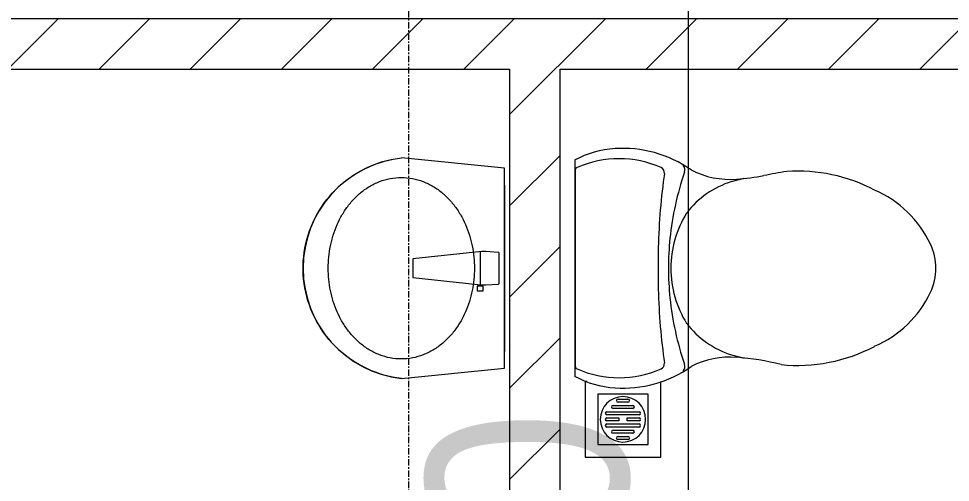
# Model space of a CAD drawing. Header units: millimetres. Extents: x 962 to 241049, y -15958 to 84407.
# Drawn here: x 174457 to 176306, y 74417 to 75337 of the extents above; entities that cross this region are included whole.
import ezdxf

# ---------------------------------------------------------------- set-up
doc = ezdxf.new("R2010")
doc.units = ezdxf.units.MM
doc.linetypes.add('Grid Line', pattern=[22.225, 12.7, -3.175, 3.175, -3.175])
for name, color, linetype, lineweight in [('0-1', 7, 'Continuous', 5), ('A-ANNO-DIMS', 211, 'Continuous', 9), ('A-ANNO-DIMS-160', 211, 'Continuous', 9), ('A-WALL-1', 253, 'Continuous', 18), ('A-WALL-PATT-1', 10, 'Continuous', 9), ('M-EQPM-1', 254, 'Continuous', 9), ('P-SANR-FIXT-1', 254, 'Continuous', 9), ('S-GRID-1', 1, 'Grid Line', 9)]:
    doc.layers.add(name, color=color, linetype=linetype, lineweight=lineweight)
doc.styles.add('UTM Avo', font='UTM Avo.ttf', dxfattribs={"width": 0.9, "height": 400})
doc.dimstyles.new('1_Dim_chi_tiet_2_5', dxfattribs={"dimscale": 304.8, "dimtxt": 399.720379, "dimasz": 0.629921, "dimexe": 0.524934, "dimexo": 0.0625, "dimgap": 0.052493, "dimtad": 1, "dimdec": 0, "dimrnd": 5, "dimzin": 0, "dimdsep": 46, "dimtxsty": 'UTM Avo', "dimblk1": 'OBLIQUE', "dimblk2": 'OBLIQUE', "dimsah": 1, "dimcen": 0.09, "dimdle": 0.524934, "dimazin": 0, "dimtfac": 1, "dimtdec": 4, "dimtix": 1, "dimtmove": 0, "dimatfit": 3, "dimfxl": 1.049869, "dimfxlon": 1, "dimtvp": 1, "dimtolj": 1, "dimtzin": 0, "dimarcsym": 2})
pattern_1 = [(45, (0, 0), (-90.50967, 90.50967), [])]

# ---------------------------------------------------------------- blocks, each defined once
blk = doc.blocks.new('TOILET - TOILET-348229-TKCS_MB TẦNG 1')
at = {"layer": 'P-SANR-FIXT-1'}
for p, q in [((214.2, -19.1), (-214.2, -19.1)), ((194, -19.9), (-194, -19.9)), ((-171.7, -330.3), (-178.6, -355.5)), ((171.7, -330.3), (178.6, -355.5))]:
    blk.add_line(p, q, dxfattribs=at)
for centre, radius, start, end in [((-46.1, -111.1), 191.6, 151.2809, 176.4513), ((-9.8, -107.2), 207.3, 156.2862, 203.7138), ((-193.7, -26.4), 6.48, 92.3168, 156.2862), ((193.7, -26.4), 6.48, 23.7138, 87.6832), ((9.8, -107.2), 207.3, 336.2862, 23.7138), ((46.1, -111.1), 191.6, 3.5487, 28.7191), ((1.9, -114.1), 239.7, 176.4513, 195.2961), ((-1.9, -114.1), 239.7, 344.7039, 3.5487), ((-4, -115.7), 233.6, 195.2961, 215.2147), ((-14.3, -1400.4), 1215.6, 90.3974, 97.407), ((0, -3462.8), 3278, 89.6026, 90.3974), ((14.3, -1400.4), 1215.6, 82.593, 89.6026), ((4, -115.7), 233.6, 324.7853, 344.7039), ((-189.1, -185.5), 11.7, 205.4105, 277.5788), ((178.9, -2951.3), 2778.4, 97.2351, 97.5788), ((-178.9, -2951.3), 2778.4, 82.4212, 82.7649), ((189.1, -185.5), 11.7, 262.4212, 334.5895), ((0.6, -792.1), 586.9, 95.8322, 108.9927), ((0, -416), 206.1, 90, 122.0732), ((0, -786.7), 581.5, 84.1678, 95.8322), ((0, -416), 206.1, 57.9268, 90), ((-0.6, -792.1), 586.9, 71.0073, 84.1678), ((-195, -224.1), 13.8, 230.6724, 288.9927), ((195, -224.1), 13.8, 251.0073, 309.3276), ((-343.5, -327.4), 167.3, 355.4559, 27.38), ((-0.4, -384), 179.5, 127.4036, 162.5964), ((0.4, -384), 179.5, 17.4036, 52.5964), ((343.5, -327.4), 167.3, 152.62, 184.5441), ((-719.2, -297.5), 544.3, 346.0536, 355.4559), ((719.2, -297.5), 544.3, 184.5441, 190.2879), ((-1948.3, -805.1), 2171.2, 9.681, 10.8949), ((137.1, -461.2), 329.8, 174.3487, 207.6878), ((-137.1, -461.2), 329.8, 332.3122, 3.6835), ((45.1, -528.6), 217.6, 203.2216, 244.7718), ((-45.1, -528.6), 217.6, 295.2282, 336.7784), ((0, -624.4), 111.7, 244.7718, 295.2282)]:
    blk.add_arc(centre, radius, start, end, dxfattribs=at)
blk = doc.blocks.new('bonruatreo - Chậu rửa-348246-TKCS_MB TẦNG 1')
at = {"layer": 'P-SANR-FIXT-1'}
for p, q in [((-218.6, 205), (-198.4, 0)), ((198.4, 0), (218.6, 205)), ((-18.5, 182.5), (-32.2, 52.9)), ((18.5, 182.5), (-18.5, 182.5)), ((33, 45.4), (18.5, 182.5)), ((-35.6, 54.2), (-44.7, 54.2)), ((-44.7, 54.2), (-44.7, 42.8)), ((-44.7, 42.8), (-35.6, 42.8)), ((-35.6, 52.9), (-35.6, 54.2)), ((-32.2, 52.9), (-35.6, 52.9)), ((-35.6, 44.2), (-35.6, 52.9)), ((-35.6, 42.8), (-35.6, 44.2)), ((-35.6, 44.2), (-33.1, 44.2)), ((-32.2, 52.9), (-33.1, 44.2)), ((-33, 37.3), (-31.4, 12.2)), ((32.7, 48.5), (-32.7, 48.5)), ((31.4, 12.2), (33, 37.3)), ((-198.4, 0), (198.4, 0)), ((165, 0), (-165, 0)), ((-30.2, 11), (30.2, 11))]:
    blk.add_line(p, q, dxfattribs=at)
at = {"layer": 'P-SANR-FIXT-1', "flags": 128}
blk.add_lwpolyline([(-218.6, 205), (-217.4, 213.7), (-215.9, 222.4), (-214, 231), (-211.8, 239.5), (-209.3, 247.9), (-206.4, 256.2), (-203.2, 264.4), (-199.6, 272.5), (-195.8, 280.4), (-191.6, 288.1), (-187.1, 295.7), (-182.3, 303.1), (-177.3, 310.3), (-171.9, 317.3), (-166.3, 324.1), (-160.4, 330.6), (-154.2, 336.9), (-147.8, 342.9), (-141.2, 348.7), (-134.3, 354.2), (-127.3, 359.4), (-120, 364.4), (-112.5, 369), (-104.9, 373.4), (-97.1, 377.4), (-89.1, 381.2), (-81, 384.6), (-72.7, 387.6), (-64.4, 390.4), (-55.9, 392.8), (-47.3, 394.8), (-38.7, 396.6), (-30, 397.9), (-21.3, 399), (-12.5, 399.6), (-3.7, 400), (5.1, 399.9), (13.9, 399.6), (22.6, 398.8), (31.4, 397.8), (40.1, 396.3), (48.7, 394.5), (57.2, 392.4), (65.7, 390), (74, 387.2), (82.2, 384.1), (90.3, 380.6), (98.3, 376.8), (106.1, 372.7), (113.7, 368.3), (121.1, 363.6), (128.4, 358.7), (135.4, 353.4), (142.2, 347.8), (148.8, 342), (155.2, 335.9), (161.3, 329.6), (167.2, 323), (172.8, 316.2), (178.1, 309.2), (183.1, 302), (187.8, 294.6), (192.2, 287), (196.4, 279.2), (200.2, 271.3), (203.7, 263.2), (206.8, 255), (209.7, 246.6), (212.2, 238.2), (214.3, 229.7), (216.1, 221.1), (217.6, 212.4), (218.6, 205)], dxfattribs=at)
at = {"layer": 'P-SANR-FIXT-1'}
for centre, radius, start, end in [((0, 180), 220, 6.525, 173.475), ((5.5, 41.4), 38.7, 175.8543, 186.034), ((-5.5, 41.4), 38.7, 353.966, 6.034), ((-30.1, 12.3), 1.3, 183.5997, 268.7722), ((30.1, 12.3), 1.3, 271.2278, 356.4003)]:
    blk.add_arc(centre, radius, start, end, dxfattribs=at)
for points in [[(-180, 205), (-180, 212.4), (-178.6, 227.3), (-172.4, 248.8), (-162.5, 268.9), (-149.4, 287), (-133.8, 303), (-116.1, 316.6), (-96.9, 327.9), (-76.5, 336.8), (-55.2, 343.5), (-33.3, 347.9), (-11.2, 350.1), (11.1, 350.1), (33.3, 347.9), (55.2, 343.5), (76.5, 336.8), (96.9, 327.9), (116.1, 316.6), (133.8, 302.9), (149.5, 287), (162.5, 268.8), (172.4, 248.8), (178.6, 227.3), (180, 212.4), (180, 205)], [(180, 205), (180, 197.6), (178.6, 182.7), (172.4, 161.2), (162.5, 141.2), (149.5, 123), (133.8, 107.1), (116.1, 93.4), (96.9, 82.1), (76.5, 73.2), (55.2, 66.5), (33.3, 62.1), (11.1, 59.9), (-11.2, 59.9), (-33.3, 62.1), (-55.2, 66.5), (-76.5, 73.2), (-96.9, 82.1), (-116.1, 93.4), (-133.8, 107), (-149.4, 123), (-162.5, 141.1), (-172.4, 161.2), (-178.6, 182.7), (-180, 197.6), (-180, 205)]]:
    blk.add_open_spline(points, degree=3, dxfattribs=at)
blk = doc.blocks.new('THU NUOC - THU NUOC-V88-TKCS_MB TẦNG 1')
at = {"layer": 'M-EQPM-1'}
for p, q in [((-66.3, 70.6), (-66.3, -79.3)), ((83.7, 70.6), (-66.3, 70.6)), ((83.7, -79.4), (83.7, 70.6)), ((58.7, 45.6), (-41.3, 45.6)), ((-41.3, 45.6), (-41.3, -54.4)), ((58.7, -54.4), (58.7, 45.6)), ((-11, 23.3), (28.5, 23.3)), ((-1.1, 35.6), (18.5, 35.6)), ((18.5, 29.6), (-1.1, 29.6)), ((-23.3, 10.8), (40.9, 10.8)), ((40.9, 4.8), (-23.3, 4.8)), ((28.5, 17.3), (-11, 17.3)), ((-23.3, -1.2), (0.7, -1.2)), ((0.7, -7.2), (-23.3, -7.2)), ((-23.3, -13.6), (40.9, -13.6)), ((0.7, -1.2), (0.7, -7.2)), ((16.7, -1.2), (40.9, -1.2)), ((16.7, -7.2), (16.7, -1.2)), ((40.9, -7.2), (16.7, -7.2)), ((40.9, -19.6), (-23.3, -19.6)), ((-11, -26.1), (28.5, -26.1)), ((28.5, -32.1), (-11, -32.1)), ((-41.3, -54.4), (58.7, -54.4)), ((-1.1, -38.5), (18.5, -38.5)), ((18.5, -44.5), (-1.1, -44.5)), ((79.5, -79.4), (83.7, -79.4))]:
    blk.add_line(p, q, dxfattribs=at)
for centre, radius, start, end in [((8.7, -4.4), 45, 0, 180), ((8.7, -4.4), 45, 0, 180), ((-11, 20.3), 3, 90, 270), ((-1.1, 32.6), 3, 90, 270), ((18.5, 32.6), 3, 270, 90), ((28.5, 20.3), 3, 270, 90), ((-23.3, 7.8), 3, 90, 270), ((40.9, 7.8), 3, 270, 90), ((8.7, -4.4), 45, 180, 360), ((8.7, -4.4), 45, 180, 360), ((-23.3, -4.2), 3, 90, 270), ((-23.3, -16.6), 3, 90, 270), ((40.9, -4.2), 3, 270, 90), ((40.9, -16.6), 3, 270, 90), ((-11, -29.1), 3, 90, 270), ((28.5, -29.1), 3, 270, 90), ((-1.1, -41.5), 3, 90, 270), ((18.5, -41.5), 3, 270, 90)]:
    blk.add_arc(centre, radius, start, end, dxfattribs=at)
blk = doc.blocks.new('NCV_TKTC_TANG 1_rvt-1-TKCS_MB TẦNG 1')
at = {"layer": 'A-WALL-PATT-1'}
h = blk.add_hatch(dxfattribs=at)
h.set_pattern_fill('FP_1', color=256, style=0, pattern_type=2)
h.set_pattern_definition(pattern_1)
h.paths.add_polyline_path([(110452.6, 75236.9), (112352.6, 75236.9), (112352.6, 75336.9), (110452.6, 75336.9)])
h = blk.add_hatch(dxfattribs=at)
h.set_pattern_fill('FP_1', color=256, style=0, pattern_type=2)
h.set_pattern_definition(pattern_1)
h.paths.add_polyline_path([(114152.6, 75236.9), (114152.6, 75336.9), (114052.6, 75336.9), (114052.6, 75236.9), (114148.4, 75236.9)])
h.paths.add_polyline_path([(113252.6, 75236.9), (113252.6, 75336.9), (112352.6, 75336.9), (112352.6, 75236.9), (112536.3, 75236.9)])
h = blk.add_hatch(dxfattribs=at)
h.set_pattern_fill('FP_1', color=256, style=0, pattern_type=2)
h.set_pattern_definition(pattern_1)
h.paths.add_polyline_path([(112252.6, 73436.9), (112352.6, 73436.9), (112352.6, 75236.9), (112252.6, 75236.9), (112252.6, 73615.5)])
at = {"layer": 'A-WALL-1'}
for p, q in [((112352.6, 75336.9), (110452.6, 75336.9)), ((113252.6, 75336.9), (112352.6, 75336.9)), ((110452.6, 75236.9), (112252.6, 75236.9)), ((112252.6, 75236.9), (112252.6, 73436.9)), ((112352.6, 75236.9), (113252.6, 75236.9)), ((112352.6, 73436.9), (112352.6, 75236.9))]:
    blk.add_line(p, q, dxfattribs=at)
at = {"layer": 'M-EQPM-1', "rotation": 180}
blk.add_blockref('THU NUOC - THU NUOC-V88-TKCS_MB TẦNG 1', (112486.3, 74537.9), dxfattribs=at)
at = {"layer": 'P-SANR-FIXT-1'}
for name, p, rotation in [('TOILET - TOILET-348229-TKCS_MB TẦNG 1', (112362.6, 74842), 89.99999999999868), ('bonruatreo - Chậu rửa-348246-TKCS_MB TẦNG 1', (112242.6, 74842), 89.99999999999937)]:
    blk.add_blockref(name, p, dxfattribs=dict(at, rotation=rotation))
blk = doc.blocks.new('DIMBLOCK214-TKCS_MB TẦNG 1')
at = {"layer": 'A-ANNO-DIMS-160'}
for p, q in [((175786.1, 78196.9), (175786.1, 69875.3)), ((176106.1, 78036.9), (175626.1, 78036.9)), ((175786.1, 78036.9), (176106.1, 78036.9)), ((176106.1, 70035.3), (175626.1, 70035.3)), ((175786.1, 70035.3), (176106.1, 70035.3))]:
    blk.add_line(p, q, dxfattribs=at)
at = {"layer": 'A-ANNO-DIMS-160', "lineweight": 25}
for p, q in [((175786.1, 78036.9), (175690.1, 78132.9)), ((175786.1, 78036.9), (175882.1, 77940.9)), ((175786.1, 70035.3), (175690.1, 70131.3)), ((175786.1, 70035.3), (175882.1, 69939.3))]:
    blk.add_line(p, q, dxfattribs=at)
at = {"layer": 'A-ANNO-DIMS-160', "color": 0, "insert": (175266.5, 73488.4), "char_height": 400, "width": 1314.636, "attachment_point": 1, "rotation": 90, "line_spacing_factor": 1.110334, "style": 'UTM Avo'}
blk.add_mtext('8000', dxfattribs=at)
blk = doc.blocks.new('_Oblique')
at = {"color": 0, "linetype": 'ByBlock', "lineweight": -2}
blk.add_line((-0.5, -0.5), (0.5, 0.5), dxfattribs=at)

msp = doc.modelspace()

# ---------------------------------------------------------------- linework, layer by layer
at = {"layer": 'S-GRID-1'}
msp.add_line((175231.7, 15532), (175231.7, 78459.2), dxfattribs=at)

# ---------------------------------------------------------------- block references
at = {"layer": '0-1'}
msp.add_blockref('NCV_TKTC_TANG 1_rvt-1-TKCS_MB TẦNG 1', (63179, 0), dxfattribs=at)

# ---------------------------------------------------------------- dimensions: what is measured, and where the dimension line sits
at = {"layer": 'A-ANNO-DIMS'}
dim = msp.add_linear_dim(base=(175786.1, 70035.3), p1=(176106.1, 78036.9), p2=(176106.1, 70035.3), angle=90, dimstyle='1_Dim_chi_tiet_2_5', override={"dimpost": '<>', "dimfxl": 8001.625653}, dxfattribs=at)
dim.commit()
dim.dimension.update_dxf_attribs({"geometry": 'DIMBLOCK214-TKCS_MB TẦNG 1', "text_midpoint": (175563.1, 74036.1)})

doc.saveas('drawing.dxf')
